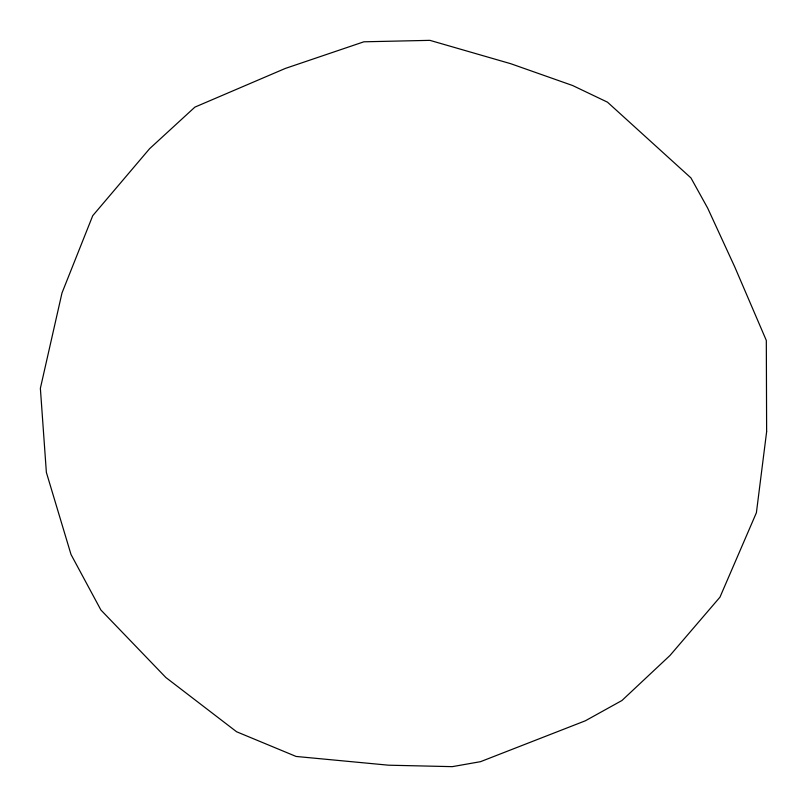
<?xml version="1.0" encoding="UTF-8"?>
<svg xmlns="http://www.w3.org/2000/svg" width="807" height="807" viewBox="0 0 807 807"><rect width="100%" height="100%" fill="white"/><g stroke="black" fill="none" stroke-linecap="round" stroke-linejoin="round"><path stroke-width="1.21" d="M766.63 431.715L756.401 512.717L719.965 597.17L669.961 655.496L621.935 700.516L585.357 720.792L480.518 761.677L452.303 766.65L388.601 765.197L296.098 756.452L236.592 731.757L165.818 677.477L100.895 610.001L71.016 554.5L46.372 472.408L40.37 388.318L61.988 292.971L92.734 215.691L149.598 148.7L194.901 107.119L285.355 68.424L363.886 41.803L429.889 40.35L510.791 63.723L572.597 85.512L607.489 102.176L690.953 177.933L707.658 208.085L734.804 267.026L766.317 340.443L766.63 431.715"/></g></svg>
